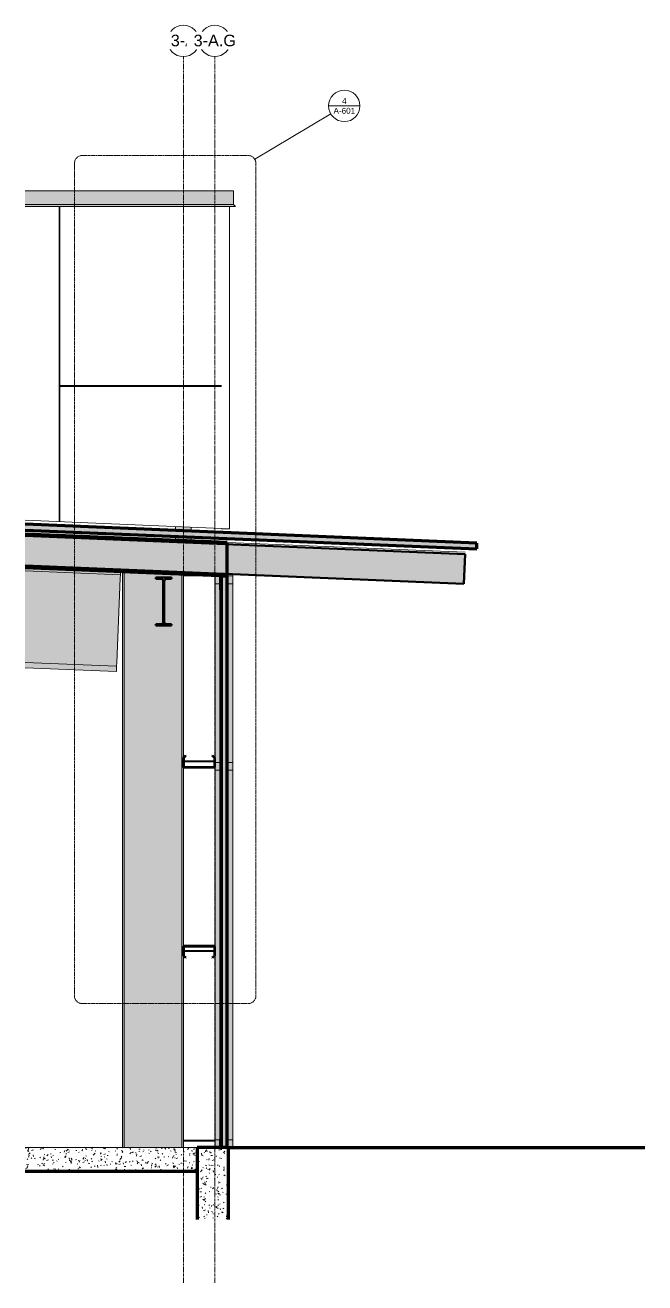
# Model space of a CAD drawing. Header units: inches. Extents: x 22735 to 23393, y -54 to 309.
# Drawn here: x 23235.3 to 23393.1, y -34.4 to 285.6 of the extents above; entities that cross this region are included whole.
import ezdxf

# ---------------------------------------------------------------- set-up
doc = ezdxf.new("R2010")
doc.units = ezdxf.units.IN
doc.header["$MEASUREMENT"] = 0
doc.linetypes.add('Dash Dot 3_16_', pattern=[0.3125, 0.1875, -0.0625, 0, -0.0625])
doc.linetypes.add('Grid Line 1_2_', pattern=[0.875, 0.5, -0.125, 0.125, -0.125])
for name, color, linetype, lineweight in [('A-ANNO-SYMB', 150, 'Continuous', 9), ('A-CLNG', 13, 'Continuous', 18), ('A-CLNG-PATT', 13, 'Continuous', 18), ('A-GLAZ-CWMG', 51, 'Continuous', 9), ('A-ROOF', 132, 'Continuous', 18), ('A-WALL', 113, 'Continuous', 18), ('A-WALL-PATT', 111, 'Continuous', 70), ('C-BLDG-PADS', 91, 'Continuous', 9), ('C-TOPO', 7, 'Continuous', 9), ('L-SITE-WALL', 31, 'Continuous', 18), ('S-BEAM', 12, 'Continuous', 9), ('S-COLS', 52, 'Continuous', 9), ('S-GRID', 1, 'Continuous', 9), ('S-GRID-IDEN', 1, 'Continuous', 9)]:
    doc.layers.add(name, color=color, linetype=linetype, lineweight=lineweight)
doc.styles.add('Arial', font='arial.ttf', dxfattribs={"height": 1.475299})
doc.styles.add('Arial_1', font='arial.ttf', dxfattribs={"height": 2.950599})
pattern_1 = [(50, (-67222.452, 101.715), (4.59070543, -0.40186776), [0.48, -5.28]), (355, (-67222.452, 101.715), (-0.8878371, 4.81369767), [0.384, -4.224]), (100.451, (-67222.069, 101.681), (3.7019703, 4.41272262), [0.408, -4.487]), (46.184, (-67222.452, 102.995), (6.83065862, -1.05904287), [0.72, -7.92]), (96.636, (-67221.883, 102.906), (5.98166433, 6.2340145), [0.612, -6.731]), (351.184, (-67222.452, 102.995), (5.98208167, 6.2338242), [0.576, -6.336]), (21, (-67221.812, 102.675), (3.82029208, -2.57709962), [0.48, -5.28]), (326, (-67221.812, 102.675), (1.55720712, 4.64058681), [0.384, -4.224]), (71.451, (-67221.493, 102.46), (5.37714656, 2.06470335), [0.408, -4.487]), (37.5, (-67222.452, 101.715), (0.077972162, 2.13078632), [0.211, -3.962, 0.211, -4.077, -4.24]), (37.5, (-67222.452, 101.715), (0.077972162, 2.13078632), [-8.461, 0.211, -4.029]), (7.5, (-67222.452, 101.715), (1.68390698, 2.524390477), [0.211, -2.234, 0.211, -3.866, -1.616]), (7.5, (-67222.452, 101.715), (1.68390698, 2.524390477), [-6.522, 0.211, -1.405]), (327.5, (-67223.879, 101.715), (3.416526817, -0.144296603), [0.211, -1.389, 0.211, -4.781, -6.624]), (327.5, (-67223.879, 101.715), (3.416526817, -0.144296603), [-6.592, 0.211, -6.413]), (317.5, (-67224.519, 101.715), (3.73246323, 0.64071465), [0.211, -1.869, 0.211, -3.104, -4.704]), (317.5, (-67224.519, 101.715), (3.73246323, 0.64071465), [-5.395, 0.211, -4.493])]
pattern_2 = [(45, (-67222.452, 101.715), (-1.58391919, 1.58391919), []), (45, (-67222.452, 104.115), (-1.58391919, 1.58391919), [])]

# ---------------------------------------------------------------- blocks, each defined once
blk = doc.blocks.new('Struct_Sports Complex_2015_rvt-4-Detail 1')
at = {"layer": 'A-WALL-PATT', "lineweight": 9}
h = blk.add_hatch(dxfattribs=at)
h.set_pattern_fill('FP_14', color=250, style=0, pattern_type=2)
h.set_pattern_definition(pattern_1)
h.paths.add_polyline_path([(-22066.14, -18.31), (-22058.14, -18.31), (-22058.14, 0), (-22066.14, 0)], flags=0)
at = {"layer": 'L-SITE-WALL', "color": 10, "lineweight": 70}
for p, q in [((-22066.14, 0), (-22066.14, -18.31)), ((-22058.14, 0), (-22066.14, 0)), ((-22058.14, -18.31), (-22058.14, 0))]:
    blk.add_line(p, q, dxfattribs=at)
blk = doc.blocks.new('W-Wide Flange - 8_ WIDE-1169467-Detail 1')
at = {"layer": 'S-BEAM'}
for points in [[(-22085.67, 145.77), (-22085.64, 146.62), (-22109.94, 147.64), (-22109.94, 146.78), (-22090.21, 145.95)], [(-22085.71, 144.88), (-22085.67, 145.77), (-22109.94, 146.78), (-22109.94, 145.89), (-22090.21, 145.06)], [(-22086.6, 123.39), (-22085.71, 144.88), (-22109.94, 145.89), (-22109.94, 124.37), (-22086.61, 123.39)], [(-22086.64, 122.51), (-22086.6, 123.39), (-22109.94, 124.37), (-22109.94, 123.48), (-22090.21, 122.65)], [(-22086.7, 121.15), (-22086.64, 122.51), (-22109.94, 123.48), (-22109.94, 122.11), (-22097.72, 121.61)]]:
    blk.add_hatch(color=256, dxfattribs=at).paths.add_polyline_path(points, flags=0)
for p, q in [((-22085.67, 145.77), (-22109.94, 146.78)), ((-22085.71, 144.88), (-22086.6, 123.39)), ((-22085.67, 145.77), (-22085.71, 144.88)), ((-22085.64, 146.62), (-22085.67, 145.77)), ((-22109.94, 123.48), (-22086.64, 122.51)), ((-22086.7, 121.15), (-22109.94, 122.11)), ((-22086.64, 122.51), (-22086.7, 121.15)), ((-22086.6, 123.39), (-22086.64, 122.51))]:
    blk.add_line(p, q, dxfattribs=at)
blk = doc.blocks.new('Girt_C - 8_D-1148644-Detail 1')
at = {"layer": 'S-BEAM'}
h = blk.add_hatch(dxfattribs=at)
h.set_pattern_fill('FP_13', color=256, style=0, pattern_type=2)
h.set_pattern_definition(pattern_2)
h.paths.add_polyline_path([(-22062.21, 48.27), (-22061.64, 48.75), (-22061.64, 51.12), (-22061.7, 51.25), (-22061.83, 51.3), (-22069.45, 51.3), (-22069.59, 51.25), (-22069.64, 51.12), (-22069.64, 48.75), (-22069.07, 48.27), (-22069, 48.35), (-22069.53, 48.8), (-22069.53, 51.12), (-22069.51, 51.17), (-22069.45, 51.2), (-22061.83, 51.2), (-22061.77, 51.17), (-22061.75, 51.12), (-22061.75, 48.8), (-22062.29, 48.35)], flags=0)
at = {"layer": 'S-BEAM', "lineweight": 50}
for p, q in [((-22061.83, 51.3), (-22069.45, 51.3)), ((-22069.64, 51.12), (-22069.64, 48.75)), ((-22069.64, 48.75), (-22069.07, 48.27)), ((-22069.53, 48.8), (-22069.53, 51.12)), ((-22069, 48.35), (-22069.53, 48.8)), ((-22069.45, 51.2), (-22061.83, 51.2)), ((-22069.07, 48.27), (-22069, 48.35)), ((-22061.75, 48.8), (-22062.29, 48.35)), ((-22062.29, 48.35), (-22062.21, 48.27)), ((-22062.21, 48.27), (-22061.64, 48.75)), ((-22061.75, 51.12), (-22061.75, 48.8)), ((-22061.64, 48.75), (-22061.64, 51.12))]:
    blk.add_line(p, q, dxfattribs=at)
for centre, radius, start, end in [((-22069.45, 51.12), 0.188, 90, 180), ((-22061.83, 51.12), 0.188, 0, 90), ((-22069.45, 51.12), 0.0782, 90, 177.8773), ((-22061.83, 51.12), 0.0782, 3.0424, 90)]:
    blk.add_arc(centre, radius, start, end, dxfattribs=at)
blk = doc.blocks.new('Girt_C - 8_D-1111111-Detail 1')
at = {"layer": 'S-BEAM'}
h = blk.add_hatch(dxfattribs=at)
h.set_pattern_fill('FP_13', color=256, style=0, pattern_type=2)
h.set_pattern_definition(pattern_2)
h.paths.add_polyline_path([(-22061.83, 96.7), (-22061.7, 96.75), (-22061.64, 96.88), (-22061.64, 99.25), (-22062.21, 99.73), (-22062.29, 99.65), (-22061.75, 99.2), (-22061.75, 96.88), (-22061.77, 96.83), (-22061.83, 96.8), (-22069.45, 96.8), (-22069.51, 96.83), (-22069.53, 96.88), (-22069.53, 99.2), (-22069, 99.65), (-22069.07, 99.73), (-22069.64, 99.25), (-22069.64, 96.88), (-22069.59, 96.75), (-22069.45, 96.7)], flags=0)
at = {"layer": 'S-BEAM', "lineweight": 50}
for p, q in [((-22069.07, 99.73), (-22069.64, 99.25)), ((-22069.64, 99.25), (-22069.64, 96.88)), ((-22069.53, 99.2), (-22069, 99.65)), ((-22069, 99.65), (-22069.07, 99.73)), ((-22062.21, 99.73), (-22062.29, 99.65)), ((-22062.29, 99.65), (-22061.75, 99.2)), ((-22061.64, 99.25), (-22062.21, 99.73)), ((-22061.64, 96.88), (-22061.64, 99.25)), ((-22069.53, 96.88), (-22069.53, 99.2)), ((-22061.83, 96.8), (-22069.45, 96.8)), ((-22069.45, 96.7), (-22061.83, 96.7)), ((-22061.75, 99.2), (-22061.75, 96.88))]:
    blk.add_line(p, q, dxfattribs=at)
for centre, radius, start, end in [((-22069.45, 96.88), 0.188, 180, 270), ((-22069.45, 96.88), 0.0782, 183.0424, 270), ((-22061.83, 96.88), 0.0782, 270, 357.8773), ((-22061.83, 96.88), 0.188, 270, 0)]:
    blk.add_arc(centre, radius, start, end, dxfattribs=at)
blk = doc.blocks.new('Rectangular Mullion - Profile_Polycarbonate_Upper and left-1148458-Detail 1')
at = {"layer": 'A-GLAZ-CWMG'}
blk.add_hatch(color=256, dxfattribs=at).paths.add_polyline_path([(-22060.39, 141.88), (-22060.04, 141.88), (-22060.04, 142.13), (-22060.1, 142.13), (-22060.1, 141.94), (-22060.33, 141.94), (-22060.33, 145.44), (-22058.33, 145.44), (-22058.33, 142.73), (-22058.39, 142.73), (-22058.39, 142.67), (-22058.27, 142.67), (-22058.27, 145.5), (-22060.39, 145.5)], flags=0)
at = {"layer": 'A-GLAZ-CWMG', "lineweight": 30}
for p, q in [((-22058.27, 145.5), (-22060.39, 145.5)), ((-22060.39, 145.5), (-22060.39, 141.88)), ((-22060.33, 141.94), (-22060.33, 145.44)), ((-22060.33, 145.44), (-22058.33, 145.44)), ((-22058.33, 145.44), (-22058.33, 142.73)), ((-22058.27, 142.67), (-22058.27, 145.5)), ((-22060.39, 141.88), (-22060.04, 141.88)), ((-22060.1, 141.94), (-22060.33, 141.94)), ((-22060.04, 142.13), (-22060.1, 142.13)), ((-22060.1, 142.13), (-22060.1, 141.94)), ((-22060.04, 141.88), (-22060.04, 142.13)), ((-22058.33, 142.73), (-22058.39, 142.73)), ((-22058.39, 142.73), (-22058.39, 142.67)), ((-22058.39, 142.67), (-22058.27, 142.67))]:
    blk.add_line(p, q, dxfattribs=at)
blk = doc.blocks.new('Rectangular Mullion - Profile_Polycarbonate_Lower-1148459-Detail 1')
at = {"layer": 'A-GLAZ-CWMG'}
blk.add_hatch(color=256, dxfattribs=at).paths.add_polyline_path([(-22058.27, 0), (-22058.27, 1.46), (-22058.39, 1.46), (-22058.39, 1.39), (-22058.33, 1.39), (-22058.33, 0.06), (-22060.33, 0.06), (-22060.33, 2.18), (-22060.1, 2.18), (-22060.1, 1.99), (-22060.04, 1.99), (-22060.04, 2.24), (-22060.39, 2.24), (-22060.39, 0)], flags=0)
at = {"layer": 'A-GLAZ-CWMG', "lineweight": 30}
for p, q in [((-22060.04, 2.24), (-22060.39, 2.24)), ((-22060.39, 2.24), (-22060.39, 0)), ((-22060.39, 0), (-22058.27, 0)), ((-22060.33, 0.06), (-22060.33, 2.18)), ((-22060.33, 2.18), (-22060.1, 2.18)), ((-22058.33, 0.06), (-22060.33, 0.06)), ((-22060.1, 2.18), (-22060.1, 1.99)), ((-22060.1, 1.99), (-22060.04, 1.99)), ((-22060.04, 1.99), (-22060.04, 2.24)), ((-22058.27, 1.46), (-22058.39, 1.46)), ((-22058.39, 1.46), (-22058.39, 1.39)), ((-22058.39, 1.39), (-22058.33, 1.39)), ((-22058.33, 1.39), (-22058.33, 0.06)), ((-22058.27, 0), (-22058.27, 1.46))]:
    blk.add_line(p, q, dxfattribs=at)
blk = doc.blocks.new('Rectangular Mullion - Profile_Polycarbonate_Upper and left-1180549-Detail 1')
at = {"layer": 'A-GLAZ-CWMG'}
h = blk.add_hatch(color=256, dxfattribs=at)
h.paths.add_polyline_path([(-22060.1, 0.06), (-22060.04, 0.06), (-22060.04, 1.99), (-22060.1, 1.99), (-22060.1, 2.18), (-22060.33, 2.18), (-22060.33, 0.06)], flags=0)
h.paths.add_polyline_path([(-22060.1, 2.24), (-22060.04, 2.24), (-22060.04, 141.88), (-22060.39, 141.88), (-22060.39, 2.24), (-22060.33, 2.24)], flags=0)
h.paths.add_polyline_path([(-22060.33, 141.94), (-22060.1, 141.94), (-22060.1, 142.13), (-22060.04, 142.13), (-22060.04, 145.44), (-22060.33, 145.44), (-22060.33, 142.13)], flags=0)
for points in [[(-22058.46, 0.06), (-22058.46, 145.44), (-22060.04, 145.44), (-22060.04, 0.06)], [(-22058.39, 0.06), (-22058.39, 145.44), (-22058.46, 145.44), (-22058.46, 0.06)]]:
    blk.add_hatch(color=256, dxfattribs=at).paths.add_polyline_path(points, flags=0)
h = blk.add_hatch(color=256, dxfattribs=at)
h.paths.add_polyline_path([(-22058.39, 0.06), (-22058.33, 0.06), (-22058.33, 1.39), (-22058.39, 1.39), (-22058.39, 1.33)], flags=0)
h.paths.add_polyline_path([(-22058.27, 1.46), (-22058.27, 142.67), (-22058.39, 142.67), (-22058.39, 1.46), (-22058.33, 1.46)], flags=0)
h.paths.add_polyline_path([(-22058.33, 142.73), (-22058.33, 145.44), (-22058.39, 145.44), (-22058.39, 142.73)], flags=0)
h = blk.add_hatch(color=256, dxfattribs=at)
h.paths.add_polyline_path([(-22060.04, 0.06), (-22060.04, 0.06), (-22060.04, 1.77)], flags=0)
h.paths.add_polyline_path([(-22060.04, 142.13), (-22060.04, 142.13), (-22060.04, 143.48)], flags=0)
for p, q in [((-22060.04, 145.44), (-22060.04, 142.13)), ((-22058.39, 145.44), (-22058.39, 142.73)), ((-22060.39, 141.88), (-22060.39, 2.24)), ((-22060.04, 142.13), (-22060.04, 141.88)), ((-22060.04, 141.88), (-22060.04, 2.24)), ((-22058.39, 142.67), (-22058.39, 1.46)), ((-22058.27, 142.67), (-22058.27, 1.46)), ((-22060.04, 2.24), (-22060.04, 1.99)), ((-22060.04, 1.99), (-22060.04, 0.06)), ((-22058.39, 1.39), (-22058.39, 0.06))]:
    blk.add_line(p, q, dxfattribs=at)
blk = doc.blocks.new('Rectangular Mullion - Exterior 2_ x 4_5_-1146643-Detail 1')
at = {"layer": 'A-GLAZ-CWMG'}
h = blk.add_hatch(color=256, dxfattribs=at)
h.paths.add_polyline_path([(-22057.02, 143.5), (-22057.02, 145.5), (-22058.27, 145.5), (-22058.27, 143.5)], flags=0)
h.paths.add_polyline_path([(-22061.52, 143.5), (-22060.39, 143.5), (-22060.39, 145.5), (-22061.52, 145.49)], flags=0)
for p, q in [((-22061.52, 145.5), (-22061.52, 143.5)), ((-22060.39, 145.5), (-22061.52, 145.5)), ((-22057.02, 145.5), (-22058.27, 145.5)), ((-22057.02, 143.5), (-22057.02, 145.5)), ((-22061.52, 143.5), (-22060.39, 143.5)), ((-22058.27, 143.5), (-22057.02, 143.5))]:
    blk.add_line(p, q, dxfattribs=at)
blk = doc.blocks.new('Rectangular Mullion - Exterior 2_ x 4_5_-1142339-Detail 1')
at = {"layer": 'A-GLAZ-CWMG'}
h = blk.add_hatch(color=256, dxfattribs=at)
h.paths.add_polyline_path([(-22057.02, 2), (-22057.02, 97), (-22058.27, 97), (-22058.27, 2)], flags=0)
h.paths.add_polyline_path([(-22060.39, 2), (-22060.39, 97), (-22061.52, 97), (-22061.52, 2)], flags=0)
for p, q in [((-22061.52, 2), (-22061.52, 97)), ((-22057.02, 97), (-22057.02, 2)), ((-22060.39, 2), (-22061.52, 2)), ((-22057.02, 2), (-22058.27, 2))]:
    blk.add_line(p, q, dxfattribs=at)
blk = doc.blocks.new('Rectangular Mullion - Exterior 2_ x 4_5_-1142340-Detail 1')
at = {"layer": 'A-GLAZ-CWMG'}
h = blk.add_hatch(color=256, dxfattribs=at)
h.paths.add_polyline_path([(-22060.39, 97), (-22060.39, 143.5), (-22061.52, 143.5), (-22061.52, 97)], flags=0)
h.paths.add_polyline_path([(-22058.27, 97), (-22057.02, 97), (-22057.02, 143.5), (-22058.27, 143.5), (-22058.27, 121.61)], flags=0)
for p, q in [((-22061.52, 143.5), (-22060.39, 143.5)), ((-22061.52, 97), (-22061.52, 143.5)), ((-22058.27, 143.5), (-22057.02, 143.5)), ((-22057.02, 143.5), (-22057.02, 97))]:
    blk.add_line(p, q, dxfattribs=at)
blk = doc.blocks.new('W-Wide Flange - W12X19-1098423-Detail 1')
at = {"layer": 'S-BEAM'}
h = blk.add_hatch(dxfattribs=at)
h.set_pattern_fill('FP_13', color=256, style=0, pattern_type=2)
h.set_pattern_definition(pattern_2)
h.paths.add_polyline_path([(-22076.65, 132.85), (-22072.64, 132.85), (-22072.64, 133.2), (-22074, 133.2), (-22074.2, 133.24), (-22074.37, 133.36), (-22074.48, 133.53), (-22074.52, 133.73), (-22074.52, 144.18), (-22074.48, 144.38), (-22074.37, 144.55), (-22074.2, 144.66), (-22074, 144.7), (-22072.64, 144.7), (-22072.64, 145.05), (-22076.65, 145.05), (-22076.65, 144.7), (-22075.28, 144.7), (-22075.08, 144.66), (-22074.91, 144.55), (-22074.8, 144.38), (-22074.76, 144.18), (-22074.76, 133.73), (-22074.8, 133.53), (-22074.91, 133.36), (-22075.08, 133.24), (-22075.28, 133.2), (-22076.65, 133.2)], flags=0)
at = {"layer": 'S-BEAM', "lineweight": 50}
for p, q in [((-22072.64, 145.05), (-22076.65, 145.05)), ((-22076.65, 145.05), (-22076.65, 144.7)), ((-22076.65, 144.7), (-22075.28, 144.7)), ((-22074.76, 144.18), (-22074.76, 133.73)), ((-22074.52, 133.73), (-22074.52, 144.18)), ((-22074, 144.7), (-22072.64, 144.7)), ((-22072.64, 144.7), (-22072.64, 145.05)), ((-22075.28, 133.2), (-22076.65, 133.2)), ((-22076.65, 133.2), (-22076.65, 132.85)), ((-22076.65, 132.85), (-22072.64, 132.85)), ((-22072.64, 133.2), (-22074, 133.2)), ((-22072.64, 132.85), (-22072.64, 133.2))]:
    blk.add_line(p, q, dxfattribs=at)
for centre, start, end in [((-22075.28, 144.18), 0, 90), ((-22074, 144.18), 90, 180), ((-22075.28, 133.73), 270, 0), ((-22074, 133.73), 180, 270)]:
    blk.add_arc(centre, 0.525, start, end, dxfattribs=at)
blk = doc.blocks.new('Rectangular Mullion - Exterior 2_ x 4_5_-1146647-Detail 1')
at = {"layer": 'A-GLAZ-CWMG'}
h = blk.add_hatch(color=256, dxfattribs=at)
h.paths.add_polyline_path([(-22058.14, 0), (-22057.02, 0), (-22057.02, 2), (-22058.27, 2), (-22058.27, 0)], flags=0)
h.paths.add_polyline_path([(-22061.52, 0), (-22060.39, 0), (-22060.39, 2), (-22061.52, 2), (-22061.52, 0.06)], flags=0)
for p, q in [((-22060.39, 2), (-22061.52, 2)), ((-22061.52, 2), (-22061.52, 0)), ((-22057.02, 2), (-22058.27, 2)), ((-22057.02, 0), (-22057.02, 2))]:
    blk.add_line(p, q, dxfattribs=at)
blk = doc.blocks.new('Rectangular Mullion - Exterior 2_ x 4_5_-1115231-Detail 1')
at = {"layer": 'A-GLAZ-CWMG'}
h = blk.add_hatch(color=256, dxfattribs=at)
h.paths.add_polyline_path([(-22057.02, 2), (-22057.02, 96), (-22058.27, 96), (-22058.27, 2)], flags=0)
h.paths.add_polyline_path([(-22060.39, 2), (-22060.39, 96), (-22061.52, 96), (-22061.52, 2)], flags=0)
for p, q in [((-22061.52, 96), (-22060.39, 96)), ((-22061.52, 2), (-22061.52, 96)), ((-22058.27, 96), (-22057.02, 96)), ((-22057.02, 96), (-22057.02, 2)), ((-22060.39, 2), (-22061.52, 2)), ((-22057.02, 2), (-22058.27, 2))]:
    blk.add_line(p, q, dxfattribs=at)
blk = doc.blocks.new('Rectangular Mullion - Exterior 2_ x 4_5_-1142334-Detail 1')
at = {"layer": 'A-GLAZ-CWMG'}
h = blk.add_hatch(color=256, dxfattribs=at)
h.paths.add_polyline_path([(-22060.39, 98), (-22060.39, 143.5), (-22061.52, 143.5), (-22061.52, 98)], flags=0)
h.paths.add_polyline_path([(-22058.27, 98), (-22057.02, 98), (-22057.02, 143.5), (-22058.27, 143.5), (-22058.27, 121.61)], flags=0)
for p, q in [((-22061.52, 143.5), (-22060.39, 143.5)), ((-22061.52, 98), (-22061.52, 143.5)), ((-22058.27, 143.5), (-22057.02, 143.5)), ((-22057.02, 143.5), (-22057.02, 98)), ((-22060.39, 98), (-22061.52, 98)), ((-22057.02, 98), (-22058.27, 98))]:
    blk.add_line(p, q, dxfattribs=at)
blk = doc.blocks.new('Dimension Lumber - 5_5 x 7_5 Glulam-1165140-Detail 1')
at = {"layer": 'S-BEAM'}
blk.add_hatch(color=256, dxfattribs=at).paths.add_polyline_path([(-21998.22, 143.48), (-21997.91, 150.98), (-22109.94, 155.64), (-22109.94, 148.14), (-22031.03, 144.85)], flags=0)
at = {"layer": 'S-BEAM', "lineweight": 50}
for p, q in [((-21997.91, 150.98), (-22109.94, 155.64)), ((-21998.22, 143.48), (-21997.91, 150.98)), ((-22109.94, 148.14), (-21998.22, 143.48))]:
    blk.add_line(p, q, dxfattribs=at)
blk = doc.blocks.new('Detail View - Callout Head-19020-Detail 1')
at = {"layer": 'A-ANNO-SYMB'}
blk.add_line((-22032.67, 265.1), (-22024.67, 265.1), dxfattribs=at)
for start, end in [(0, 180), (180, 360)]:
    blk.add_arc((-22028.67, 265.1), 4, start, end, dxfattribs=at)
blk = doc.blocks.new('Grid - Grid Head - Circle-14747-Detail 1')
at = {"layer": 'S-GRID-IDEN'}
blk.add_circle((-22069.64, 281.64), 4, dxfattribs=at)

msp = doc.modelspace()

# ---------------------------------------------------------------- hatches: boundary and pattern name
at = {"layer": 'A-CLNG-PATT', "lineweight": 9}
h = msp.add_hatch(dxfattribs=at)
h.set_pattern_fill('FP_17', color=256, style=0, pattern_type=2)
h.set_pattern_definition([(161.57, (-67222.372, 101.795), (-0.6397287956, 0.0002609723), [0, -4.554, 0.506, 0]), (18.43, (-67222.532, 101.795), (-0.6397287956, -0.0002609723), [0, -4.554, 0.506, 0]), (108.43, (-67222.372, 101.795), (0.32020054617, -1.599823931), [1.518, -3.542]), (71.57, (-67222.532, 101.795), (0.32020054617, 1.599823931), [1.518, -3.542])])
h.paths.add_polyline_path([(23286.73, 145.49), (23286.73, 154), (23235.28, 156.14), (23235.28, 147.64), (23284.6, 145.58)], flags=0)
at = {"layer": 'A-ROOF'}
msp.add_hatch(color=256, dxfattribs=at).paths.add_polyline_path([(23350.33, 152.35), (23350.33, 153.85), (23235.28, 158.65), (23235.28, 157.15), (23314.19, 153.86)], flags=0)
at = {"layer": 'A-WALL', "lineweight": 5}
for points in [[(23235.28, 240), (23288.33, 240), (23288.33, 243.5), (23235.28, 243.5)], [(23235.28, 239.5), (23288.83, 239.5), (23288.33, 240), (23235.28, 240)], [(23274.74, 239.46), (23288.79, 239.46), (23288.83, 239.5), (23235.28, 239.5), (23235.28, 239.46)]]:
    msp.add_hatch(color=256, dxfattribs=at).paths.add_polyline_path(points, flags=0)
at = {"layer": 'A-WALL-PATT', "lineweight": 9}
h = msp.add_hatch(dxfattribs=at)
h.set_pattern_fill('FP_16', color=256, style=0, pattern_type=2)
h.set_pattern_definition([(0, (-67417.74, 145.5), (-193, 193), [48, -145]), (90, (-67417.74, 145.5), (-193, 1e-14), [96.25, -96.75]), (180, (-67369.74, 241.75), (-193, 193), [48, -145]), (90, (-67369.74, 145.5), (-193, 1e-14), [96.25, -96.75]), (180, (-67369.74, 242), (-193, 193), [48, -145]), (90, (-67369.74, 242), (-193, 1e-14), [96.25, -96.75]), (0, (-67417.74, 338.25), (-193, 193), [48, -145]), (90, (-67417.74, 242), (-193, 1e-14), [96.25, -96.75]), (0, (-67369.49, 193.5), (-193, 193), [48, -145]), (90, (-67369.49, 145.25), (-193, 1e-14), [48.25, -144.75]), (90, (-67321.49, 145.25), (-193, 1e-14), [48.25, -144.75]), (0, (-67369.49, 290), (-193, 193), [48, -145]), (90, (-67369.49, 193.75), (-193, 1e-14), [96.25, -96.75]), (180, (-67321.49, 193.75), (-193, 193), [48, -145]), (90, (-67321.49, 193.75), (-193, 1e-14), [96.25, -96.75]), (90, (-67369.49, 290.25), (-193, 1e-14), [48, -145]), (180, (-67321.49, 290.25), (-193, 193), [48, -145]), (90, (-67321.49, 290.25), (-193, 1e-14), [48, -145]), (0, (-67321.24, 145.5), (-193, 193), [48, -145]), (90, (-67321.24, 145.5), (-193, 1e-14), [96.25, -96.75]), (180, (-67273.24, 241.75), (-193, 193), [48, -145]), (90, (-67273.24, 145.5), (-193, 1e-14), [96.25, -96.75]), (180, (-67273.24, 242), (-193, 193), [48, -145]), (90, (-67273.24, 242), (-193, 1e-14), [96.25, -96.75]), (180, (-67273.24, 338.25), (-193, 193), [48, -145]), (90, (-67321.24, 242), (-193, 1e-14), [96.25, -96.75]), (0, (-67272.99, 193.5), (-193, 193), [48, -145]), (90, (-67272.99, 145.25), (-193, 1e-14), [48.25, -144.75]), (90, (-67224.99, 145.25), (-193, 1e-14), [48.25, -144.75]), (0, (-67272.99, 290), (-193, 193), [48, -145]), (90, (-67272.99, 193.75), (-193, 1e-14), [96.25, -96.75]), (180, (-67224.99, 193.75), (-193, 193), [48, -145]), (90, (-67224.99, 193.75), (-193, 1e-14), [96.25, -96.75]), (90, (-67272.99, 290.25), (-193, 1e-14), [48, -145]), (180, (-67224.99, 290.25), (-193, 193), [48, -145]), (90, (-67224.99, 290.25), (-193, 1e-14), [48, -145])])
h.paths.add_polyline_path([(23285.33, 157.56), (23285.33, 239.46), (23235.28, 239.46), (23235.28, 159.65), (23274.74, 158)], flags=0)
h = msp.add_hatch(dxfattribs=at)
h.set_pattern_fill('FP_15', color=256, style=0, pattern_type=2)
h.set_pattern_definition([(90, (-67023.61, -336), (-193, -193), [48, -145]), (180, (-67023.61, -336), (-2e-14, -193), [96.25, -96.75]), (270, (-67119.86, -288), (-193, -193), [48, -145]), (180, (-67023.61, -288), (-2e-14, -193), [96.25, -96.75]), (270, (-67120.11, -288), (-193, -193), [48, -145]), (180, (-67120.11, -288), (-2e-14, -193), [96.25, -96.75]), (90, (-67216.36, -336), (-193, -193), [48, -145]), (180, (-67120.11, -336), (-2e-14, -193), [96.25, -96.75]), (90, (-67071.61, -287.75), (-193, -193), [48, -145]), (180, (-67023.36, -287.75), (-2e-14, -193), [48.25, -144.75]), (180, (-67023.36, -239.75), (-2e-14, -193), [48.25, -144.75]), (90, (-67168.11, -287.75), (-193, -193), [48, -145]), (180, (-67071.86, -287.75), (-2e-14, -193), [96.25, -96.75]), (270, (-67071.86, -239.75), (-193, -193), [48, -145]), (180, (-67071.86, -239.75), (-2e-14, -193), [96.25, -96.75]), (180, (-67168.36, -287.75), (-2e-14, -193), [48, -145]), (270, (-67168.36, -239.75), (-193, -193), [48, -145]), (180, (-67168.36, -239.75), (-2e-14, -193), [48, -145]), (90, (-67023.61, -239.5), (-193, -193), [48, -145]), (180, (-67023.61, -239.5), (-2e-14, -193), [96.25, -96.75]), (270, (-67119.86, -191.5), (-193, -193), [48, -145]), (180, (-67023.61, -191.5), (-2e-14, -193), [96.25, -96.75]), (270, (-67120.11, -191.5), (-193, -193), [48, -145]), (180, (-67120.11, -191.5), (-2e-14, -193), [96.25, -96.75]), (270, (-67216.36, -191.5), (-193, -193), [48, -145]), (180, (-67120.11, -239.5), (-2e-14, -193), [96.25, -96.75]), (90, (-67071.61, -191.25), (-193, -193), [48, -145]), (180, (-67023.36, -191.25), (-2e-14, -193), [48.25, -144.75]), (180, (-67023.36, -143.25), (-2e-14, -193), [48.25, -144.75]), (90, (-67168.11, -191.25), (-193, -193), [48, -145]), (180, (-67071.86, -191.25), (-2e-14, -193), [96.25, -96.75]), (270, (-67071.86, -143.25), (-193, -193), [48, -145]), (180, (-67071.86, -143.25), (-2e-14, -193), [96.25, -96.75]), (180, (-67168.36, -191.25), (-2e-14, -193), [48, -145]), (270, (-67168.36, -143.25), (-193, -193), [48, -145]), (180, (-67168.36, -143.25), (-2e-14, -193), [48, -145])])
h.paths.add_polyline_path([(23283.71, 0), (23283.71, 145.5), (23275.58, 145.49), (23275.58, 99.25), (23276.16, 99.73), (23276.23, 99.65), (23275.69, 99.2), (23275.69, 96.88), (23275.71, 96.83), (23275.77, 96.8), (23283.39, 96.8), (23283.45, 96.83), (23283.47, 96.88), (23283.47, 99.2), (23282.94, 99.65), (23283.01, 99.73), (23283.58, 99.25), (23283.58, 96.88), (23283.53, 96.75), (23283.39, 96.7), (23275.77, 96.7), (23275.64, 96.75), (23275.58, 96.88), (23275.58, 51.12), (23275.64, 51.25), (23275.77, 51.3), (23283.39, 51.3), (23283.53, 51.25), (23283.58, 51.12), (23283.58, 48.75), (23283.01, 48.27), (23282.94, 48.35), (23283.47, 48.8), (23283.47, 51.12), (23283.45, 51.17), (23283.39, 51.2), (23275.77, 51.2), (23275.71, 51.17), (23275.69, 51.12), (23275.69, 48.8), (23276.23, 48.35), (23276.16, 48.27), (23275.58, 48.75), (23275.58, 0), (23279.08, 0)], flags=0)
at = {"layer": 'A-WALL-PATT', "lineweight": 9, "transparency": 33554649}
msp.add_hatch(color=256, dxfattribs=at).paths.add_polyline_path([(23286.76, 0.06), (23286.76, 145.44), (23285.18, 145.44), (23285.18, 0.06)], flags=0)
at = {"layer": 'C-BLDG-PADS'}
h = msp.add_hatch(dxfattribs=at)
h.set_pattern_fill('FP_14', color=256, style=0, pattern_type=2)
h.set_pattern_definition(pattern_1)
h.paths.add_polyline_path([(23279.08, -6), (23279.08, 0), (23235.28, 0), (23235.28, -6), (23274.74, -6)], flags=0)
at = {"layer": 'S-COLS', "lineweight": 5}
h = msp.add_hatch(color=256, dxfattribs=at)
h.paths.add_polyline_path([(23277.1, 154.55), (23277.54, 154.55), (23277.54, 155.38), (23273.54, 155.55), (23273.54, 154.55), (23276.78, 154.55)], flags=0)
h.paths.add_polyline_path([(23277.54, 156.89), (23277.53, 157.89), (23273.54, 158.05), (23273.54, 157.05), (23277.53, 156.89)], flags=0)
for points in [[(23260.51, 0), (23260.51, 146.5), (23260.08, 146.5), (23260.08, 0)], [(23261.03, 0), (23261.21, 0), (23261.21, 146.5), (23260.51, 146.5), (23260.51, 0), (23260.86, 0)], [(23274.46, 0), (23275.15, 0), (23275.15, 145.98), (23274.46, 146), (23274.46, 51.65)], [(23275.58, 0), (23275.58, 145.96), (23275.15, 145.98), (23275.15, 0)]]:
    msp.add_hatch(color=256, dxfattribs=at).paths.add_polyline_path(points, flags=0)
h = msp.add_hatch(color=256, dxfattribs=at)
h.paths.add_polyline_path([(23274.46, 0), (23274.46, 146), (23262.57, 146.5), (23261.21, 146.5), (23261.21, 0)], flags=0)
h.paths.add_polyline_path([(23272.59, 132.85), (23268.58, 132.85), (23268.58, 133.2), (23269.94, 133.2), (23270.14, 133.24), (23270.31, 133.36), (23270.42, 133.53), (23270.46, 133.73), (23270.46, 144.18), (23270.42, 144.38), (23270.31, 144.55), (23270.14, 144.66), (23269.94, 144.7), (23268.58, 144.7), (23268.58, 145.05), (23272.59, 145.05), (23272.59, 144.7), (23271.22, 144.7), (23271.02, 144.66), (23270.85, 144.55), (23270.74, 144.38), (23270.7, 144.18), (23270.7, 133.73), (23270.74, 133.53), (23270.85, 133.36), (23271.02, 133.24), (23271.22, 133.2), (23272.59, 133.2)], flags=0)

# ---------------------------------------------------------------- linework, layer by layer
at = {"layer": 'A-ANNO-SYMB'}
msp.add_line((23293.78, 251.5), (23313.11, 263.05), dxfattribs=at)
at = {"layer": 'A-ANNO-SYMB', "linetype": 'Dash Dot 3_16_'}
for p, q in [((23247.83, 250.47), (23247.83, 38.63)), ((23292.06, 252.47), (23249.83, 252.47)), ((23294.06, 38.63), (23294.06, 250.47)), ((23249.83, 36.63), (23292.06, 36.63))]:
    msp.add_line(p, q, dxfattribs=at)
for centre, start, end in [((23249.83, 250.47), 90, 180), ((23292.06, 250.47), 0, 90), ((23249.83, 38.63), 180, 270), ((23292.06, 38.63), 270, 0)]:
    msp.add_arc(centre, 2, start, end, dxfattribs=at)
at = {"layer": 'A-CLNG', "lineweight": 70}
for p, q in [((23286.73, 154), (23235.28, 156.14)), ((23286.73, 145.49), (23286.73, 154)), ((23235.28, 147.64), (23286.73, 145.49))]:
    msp.add_line(p, q, dxfattribs=at)
at = {"layer": 'A-ROOF', "lineweight": 70}
for p, q in [((23350.33, 153.85), (23235.28, 158.65)), ((23235.28, 157.15), (23350.33, 152.35)), ((23350.33, 152.35), (23350.33, 153.85))]:
    msp.add_line(p, q, dxfattribs=at)
at = {"layer": 'A-WALL'}
for p, q in [((23235.28, 243.5), (23288.33, 243.5)), ((23288.33, 240), (23288.33, 243.5)), ((23288.33, 240), (23235.28, 240)), ((23235.28, 239.5), (23288.83, 239.5)), ((23235.28, 239.46), (23288.79, 239.46)), ((23288.83, 239.5), (23288.33, 240)), ((23288.79, 239.46), (23288.83, 239.5))]:
    msp.add_line(p, q, dxfattribs=at)
at = {"layer": 'A-WALL', "lineweight": 70}
for p, q in [((23286.76, 145.44), (23285.18, 145.44)), ((23285.18, 145.44), (23285.18, 0.06)), ((23286.76, 0.06), (23286.76, 145.44)), ((23285.18, 0.06), (23286.76, 0.06))]:
    msp.add_line(p, q, dxfattribs=at)
at = {"layer": 'C-BLDG-PADS', "lineweight": 18}
for p, q in [((23279.08, 0), (23235.28, 0)), ((23279.08, -6), (23279.08, 0)), ((23235.28, -6), (23279.08, -6))]:
    msp.add_line(p, q, dxfattribs=at)
at = {"layer": 'C-TOPO', "lineweight": 90}
for p, q in [((23287.08, 0), (23393.11, 0)), ((23235.28, -6.01), (23279.08, -6.01))]:
    msp.add_line(p, q, dxfattribs=at)
at = {"layer": 'C-TOPO'}
for p, q in [((23287.08, 0), (23393.11, 0)), ((23235.28, -6.01), (23279.08, -6.01))]:
    msp.add_line(p, q, dxfattribs=at)
at = {"layer": 'L-SITE-WALL'}
for p, q in [((23287.33, 239.46), (23287.33, 157.5)), ((23235.28, 159.65), (23285.33, 157.56)), ((23285.33, 157.5), (23285.33, 157.56)), ((23285.33, 157.5), (23287.33, 157.5)), ((23283.71, 145.5), (23275.58, 145.5))]:
    msp.add_line(p, q, dxfattribs=at)
at = {"layer": 'S-BEAM'}
msp.add_line((23286.73, 154), (23347.33, 151.48), dxfattribs=at)
at = {"layer": 'S-COLS'}
for p, q in [((23273.54, 158.05), (23273.54, 157.05)), ((23277.54, 156.89), (23277.54, 157.89)), ((23273.54, 155.55), (23273.54, 154.55)), ((23277.54, 154.55), (23273.54, 154.55)), ((23277.54, 154.55), (23277.54, 155.38)), ((23260.08, 146.5), (23260.08, 0)), ((23260.51, 146.5), (23260.08, 146.5)), ((23260.51, 146.5), (23260.51, 0)), ((23261.21, 146.5), (23260.51, 146.5)), ((23262.57, 146.5), (23261.21, 146.5)), ((23275.15, 145.98), (23275.15, 0)), ((23275.58, 145.96), (23275.58, 99.25)), ((23275.58, 96.88), (23275.58, 51.12)), ((23275.58, 48.75), (23275.58, 0))]:
    msp.add_line(p, q, dxfattribs=at)
at = {"layer": 'S-GRID', "linetype": 'Grid Line 1_2_'}
for p, q in [((23275.58, -34.44), (23275.58, 277.64)), ((23283.58, -34.44), (23283.58, 277.64))]:
    msp.add_line(p, q, dxfattribs=at)

# ---------------------------------------------------------------- block references
at = {"color": 50, "lineweight": 5}
msp.add_blockref('Struct_Sports Complex_2015_rvt-4-Detail 1', (45345.22, 0), dxfattribs=at)
at = {"layer": 'A-ANNO-SYMB'}
msp.add_blockref('Detail View - Callout Head-19020-Detail 1', (45345.22, 0), dxfattribs=at)
at = {"layer": 'A-GLAZ-CWMG'}
for name in ['Rectangular Mullion - Exterior 2_ x 4_5_-1146643-Detail 1', 'Rectangular Mullion - Profile_Polycarbonate_Upper and left-1148458-Detail 1', 'Rectangular Mullion - Profile_Polycarbonate_Upper and left-1180549-Detail 1', 'Rectangular Mullion - Exterior 2_ x 4_5_-1142340-Detail 1', 'Rectangular Mullion - Exterior 2_ x 4_5_-1142334-Detail 1', 'Rectangular Mullion - Exterior 2_ x 4_5_-1142339-Detail 1', 'Rectangular Mullion - Exterior 2_ x 4_5_-1115231-Detail 1', 'Rectangular Mullion - Exterior 2_ x 4_5_-1146647-Detail 1', 'Rectangular Mullion - Profile_Polycarbonate_Lower-1148459-Detail 1']:
    msp.add_blockref(name, (45345.22, 0), dxfattribs=at)
at = {"layer": 'S-BEAM'}
for name in ['Dimension Lumber - 5_5 x 7_5 Glulam-1165140-Detail 1', 'W-Wide Flange - 8_ WIDE-1169467-Detail 1', 'W-Wide Flange - W12X19-1098423-Detail 1', 'Girt_C - 8_D-1111111-Detail 1', 'Girt_C - 8_D-1148644-Detail 1']:
    msp.add_blockref(name, (45345.22, 0), dxfattribs=at)
at = {"layer": 'S-GRID-IDEN'}
msp.add_blockref('Grid - Grid Head - Circle-14747-Detail 1', (45345.22, 0), dxfattribs=at)

# ---------------------------------------------------------------- texts
at = {"layer": 'A-ANNO-SYMB', "attachment_point": 2, "line_spacing_factor": 0.938532, "style": 'Arial'}
for s, insert, char_height, width in [('4', (23316.57, 267.08), 1.48, 1.368), ('A-601', (23316.57, 264.6), 1.475, 6.552)]:
    msp.add_mtext(s, dxfattribs=dict(at, insert=insert, char_height=char_height, width=width))

# ---------------------------------------------------------------- next in the draw order: texts
at = {"layer": 'S-GRID-IDEN', "insert": (23275.58, 283.22), "char_height": 2.951, "width": 7.632, "attachment_point": 2, "line_spacing_factor": 0.938532, "style": 'Arial_1', "bg_fill": 3, "box_fill_scale": 1.25, "bg_fill_color": 0, "bg_fill_transparency": 0}
msp.add_mtext('3-A', dxfattribs=at)

# ---------------------------------------------------------------- next in the draw order: block references
at = {"layer": 'S-GRID-IDEN'}
msp.add_blockref('Grid - Grid Head - Circle-14747-Detail 1', (45353.22, 0), dxfattribs=at)

# ---------------------------------------------------------------- next in the draw order: texts
at = {"layer": 'S-GRID-IDEN', "insert": (23283.58, 283.22), "char_height": 2.951, "width": 12.816, "attachment_point": 2, "line_spacing_factor": 0.938532, "style": 'Arial_1', "bg_fill": 3, "box_fill_scale": 1.25, "bg_fill_color": 0, "bg_fill_transparency": 0}
msp.add_mtext('3-A.G', dxfattribs=at)

doc.saveas('drawing.dxf')
